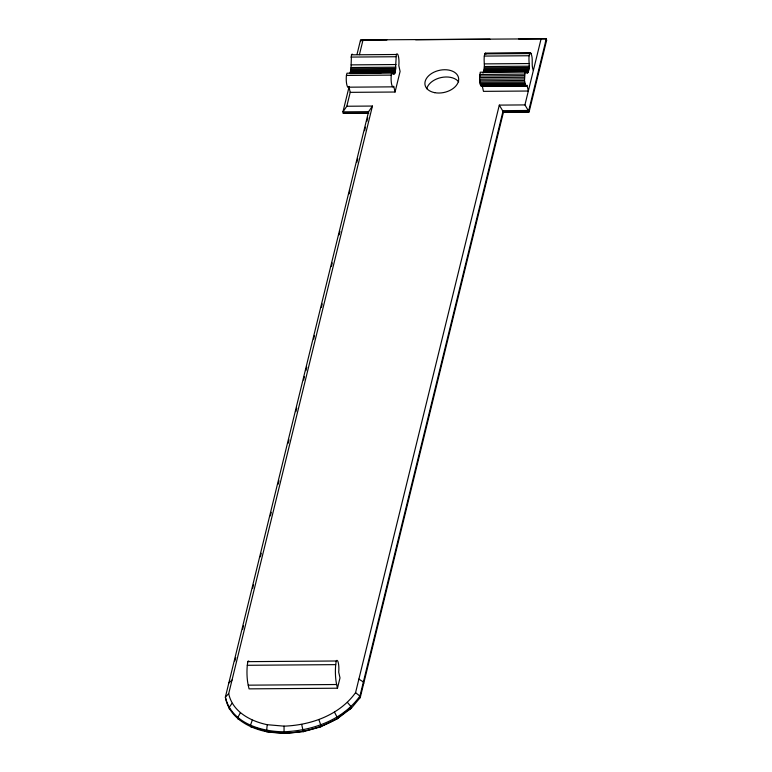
<?xml version="1.0" encoding="UTF-8"?>
<svg xmlns="http://www.w3.org/2000/svg" width="772" height="772" viewBox="0 0 772 772"><rect width="100%" height="100%" fill="white"/><g stroke="black" fill="none" stroke-linecap="round" stroke-linejoin="round"><path stroke-width="1.16" d="M499.301 105.108L355.564 692.677C339.381 715.162 310.913 725.188 284.057 726.153L284.048 731.759L284.366 733.217L285.679 733.4L303.309 731.682L320.505 726.915L337.74 718.404L351.434 708.117L360.254 697.531L503.46 112.114L499.301 105.108L524.931 104.915L529.09 111.921L503.248 112.336M380.683 73.35L349.996 73.581L350.999 68.795L351.463 54.831A8.067 1.882 89.6 0 1 352.592 54.378M348.548 87.033A8.067 1.882 89.6 0 1 346.657 83.974A8.067 1.882 89.6 0 1 346.425 75.444L346.975 73.205L391.819 72.867L393.633 74.112L394.56 73.745L395.351 71.738L396.316 54.494L351.463 54.831M482.982 73.089C486.08 66.952 482.596 59.463 485.096 53.364L530.711 53.056C533.722 58.363 530.827 64.916 533.365 70.416M482.182 85.567L483.475 91.357L528.328 91.028L527.035 85.229L526.292 85.856L481.438 86.194L480.348 84.698L479.537 79.236L480.242 72.211L525.095 71.873L527.527 73.07C531.252 67.096 527.276 59.145 529.949 53.027L530.335 52.872M526.292 85.856L525.201 84.36L524.497 80.491L525.095 71.873M247.793 661.652L336.216 660.996A8.067 1.882 89.6 0 1 338.339 662.945A8.067 1.882 89.6 0 1 338.696 672.103L339.998 677.903L337.47 688.209L249.057 688.865L248.227 685.169A17.92 4.178 89.6 0 1 247.301 665.3L247.793 661.652A8.067 1.882 89.6 0 1 248.922 661.199M337.47 688.209L336.65 684.513A17.92 4.178 89.6 0 1 335.723 664.634L336.216 660.996M368.234 113.339L343.279 113.31L342.951 111.863L346.811 106.246L372.432 106.053L228.705 693.623C232.353 711.668 250.591 721.251 267.208 724.696L266.543 731.673L285.679 733.4M349.176 86.416L342.951 111.863L368.582 111.67L372.432 106.053M357.098 54.04L360.495 40.163L363.033 39.922L546.296 38.783L546.624 40.231L529.09 111.921L503.46 112.114M346.811 106.246L350.208 92.35L348.905 86.551M359.414 54.696L363.033 39.922M368.582 111.67L225.376 697.087C228.58 717.014 248.314 728.044 266.543 731.673C290.957 735.619 316.308 730.65 337.74 718.404L334.498 712.16M234.881 661.006L235.74 657.503M242.611 629.402L243.47 625.889M252.637 588.428L253.496 584.915M260.367 556.815L261.225 553.302M270.393 515.841L271.252 512.328M278.123 484.237L278.982 480.724M288.149 443.253L289.008 439.75M295.879 411.65L296.738 408.137M303.608 380.036L304.467 376.524M305.905 370.676L306.764 367.163M313.635 339.062L314.493 335.55M321.364 307.459L322.223 303.946M331.391 266.485L332.25 262.972M339.12 234.871L339.979 231.359M349.147 193.897L350.005 190.385M356.876 162.284L357.735 158.771M364.606 130.68L365.465 127.168M366.903 121.31L367.762 117.798M350.208 92.35L395.052 92.022L393.759 86.223A8.067 1.882 89.6 0 1 391.636 84.273A8.067 1.882 89.6 0 1 391.279 75.106L391.819 72.867M395.052 92.022L400.099 71.41L398.806 65.61A8.067 1.882 89.6 0 0 398.439 56.443A8.067 1.882 89.6 0 0 396.316 54.494M524.931 104.915L541.153 38.6M252.29 720.16L250.417 725.419L250.746 726.877L253.911 727.407M240.304 712.865L237.737 717.699L238.065 719.147L239.995 719.629M545.341 42.103L546.624 40.231M232.082 703.292L229.033 707.577L229.361 709.024M336.11 719.408L350.536 707.905M228.705 693.623L225.376 697.087C231.127 722.766 260.733 731.759 284.048 731.759C312.583 730.756 342.807 720.015 359.926 696.083L503.132 110.666L528.762 110.473L546.296 38.783L518.726 38.986M228.83 682.979L232.025 680.045M320.505 726.915L321.229 726.346L318.894 719.668M358.719 698.728L360.254 697.531L359.926 696.083L355.564 692.677M349.06 709.68L351.434 708.117L351.115 706.66L347.439 702.433M386.859 39.97L360.495 40.163L360.813 41.611M415.635 39.758L489.959 39.198M485.096 53.364L530.711 53.056M484.739 53.837L531.078 53.557M350.922 57.07L395.766 56.742M484.189 56.076L529.042 55.748M351.125 64.877L395.978 64.539M484.401 63.883L529.245 63.545M351.086 67.531L395.94 67.193M484.362 66.537L529.206 66.199M350.999 68.795L395.853 68.467M484.276 67.801L529.119 67.473M350.874 69.991L395.718 69.663M484.14 69.007L528.994 68.669M350.7 71.092L395.553 70.763M483.976 70.107L528.82 69.769M350.498 72.076L395.351 71.738M483.764 71.082L528.617 70.744M350.256 72.906L395.11 72.578M483.533 71.912L528.376 71.584M391.308 73.272L394.849 73.243M525.751 72.269L528.116 72.259M392.195 73.765L394.56 73.745M525.471 72.771L527.826 72.751M346.425 75.444L391.279 75.106M479.692 74.45L524.545 74.112M479.566 75.974L524.42 75.646M479.518 77.596L524.362 77.258M479.537 79.236L524.391 78.898M479.644 80.828L524.497 80.491M479.817 82.305L524.671 81.967M480.059 83.617L524.902 83.279M480.348 84.698L525.201 84.36M480.686 85.509L525.539 85.171M496.338 85.46L516.41 85.306M481.053 86.01L525.906 85.682M497.158 85.924L526.668 85.711M348.162 87.188L393.016 86.85M343.279 113.31L368.91 113.117M247.301 665.3L335.723 664.634M248.227 685.169L336.65 684.513M267.208 724.696L284.057 726.153M255.059 727.755L265.385 730.891M485.482 53.21L486.225 53.895M358.883 679.099L363.38 681.975L363.699 683.423M303.309 731.682L301.688 724.435M426.752 88.751A17.129 11.31 -12.6 0 1 441.121 77.557A17.129 11.31 -12.6 0 1 458.684 81.851M434.723 92.669A17.129 11.31 -12.6 0 0 458.616 78.252A17.129 11.31 -12.6 0 0 432.021 73.234A17.129 11.31 -12.6 0 0 434.723 92.669"/></g></svg>
